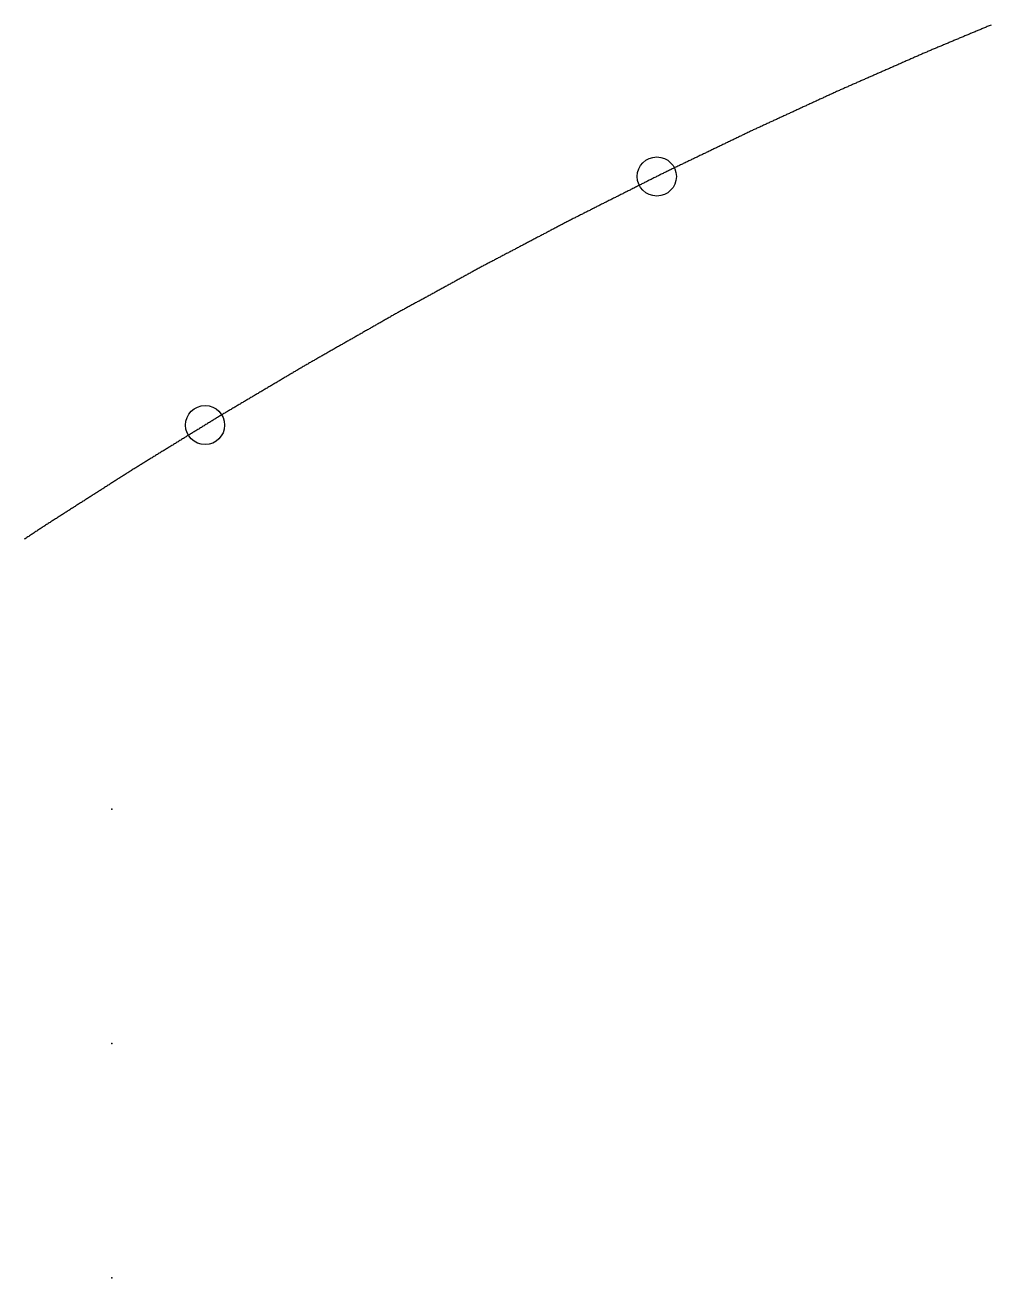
# Model space of a CAD drawing. Extents: x 1 to 322, y 1 to 270.
# Drawn here: x 123.6 to 135.96, y 16.67 to 32.7 of the extents above; entities that cross this region are included whole.
import ezdxf

# ---------------------------------------------------------------- set-up
doc = ezdxf.new("R2010")
doc.units = 0
doc.layers.get('0').update_dxf_attribs({"linetype": 'CONTINUOUS'})
doc.layers.add('DRILLING', color=3, linetype='CONTINUOUS')
doc.layers.add('RIB_INDICATION', color=1, linetype='CONTINUOUS')

# ---------------------------------------------------------------- blocks, each defined once
blk = doc.blocks.new('*U136')
at = {"layer": 'DRILLING'}
blk.add_point((0, 0), dxfattribs=at)
blk = doc.blocks.new('*U137')
at = {"layer": 'DRILLING', "color": 0, "linetype": 'BYBLOCK'}
for p in [(0, 0), (3, 0), (6, 0)]:
    blk.add_blockref('*U136', p, dxfattribs=at)

msp = doc.modelspace()

# ---------------------------------------------------------------- linework, layer by layer
msp.add_polyline3d([(135.958, 32.7041, 0), (135.946, 32.6991, 0), (135.934, 32.6941, 0), (135.922, 32.6891, 0), (135.91, 32.6841, 0), (135.898, 32.6791, 0), (135.886, 32.6741, 0), (135.874, 32.6691, 0), (135.862, 32.6641, 0), (135.851, 32.6591, 0), (135.839, 32.6541, 0), (135.827, 32.6492, 0), (135.815, 32.6442, 0), (135.803, 32.6392, 0), (135.791, 32.6342, 0), (135.779, 32.6292, 0), (135.767, 32.6242, 0), (135.755, 32.6192, 0), (135.743, 32.6142, 0), (135.731, 32.6092, 0), (135.719, 32.6042, 0), (135.707, 32.5992, 0), (135.695, 32.5942, 0), (135.683, 32.5892, 0), (135.672, 32.5843, 0), (135.66, 32.5793, 0), (135.648, 32.5743, 0), (135.636, 32.5693, 0), (135.624, 32.5643, 0), (135.612, 32.5593, 0), (135.6, 32.5543, 0), (135.588, 32.5493, 0), (135.576, 32.5443, 0), (135.564, 32.5393, 0), (135.552, 32.5343, 0), (135.54, 32.5293, 0), (135.528, 32.5243, 0), (135.516, 32.5194, 0), (135.504, 32.5144, 0), (135.493, 32.5094, 0), (135.481, 32.5044, 0), (135.469, 32.4994, 0), (135.457, 32.4944, 0), (135.445, 32.4894, 0), (135.433, 32.4844, 0), (135.421, 32.4794, 0), (135.409, 32.4744, 0), (135.397, 32.4694, 0), (135.385, 32.4644, 0), (135.373, 32.4594, 0), (135.361, 32.4545, 0), (135.349, 32.4495, 0), (135.337, 32.4445, 0), (135.325, 32.4395, 0), (135.314, 32.4345, 0), (135.302, 32.4295, 0), (135.29, 32.4245, 0), (135.278, 32.4195, 0), (135.266, 32.4145, 0), (135.254, 32.4095, 0), (135.242, 32.4045, 0), (135.23, 32.3995, 0), (135.218, 32.3945, 0), (135.206, 32.3896, 0), (135.194, 32.3846, 0), (135.182, 32.3796, 0), (135.17, 32.3746, 0), (135.158, 32.3695, 0), (135.147, 32.3643, 0), (135.135, 32.359, 0), (135.123, 32.3538, 0), (135.111, 32.3486, 0), (135.099, 32.3434, 0), (135.087, 32.3381, 0), (135.075, 32.3329, 0), (135.063, 32.3277, 0), (135.051, 32.3225, 0), (135.04, 32.3173, 0), (135.028, 32.312, 0), (135.016, 32.3068, 0), (135.004, 32.3016, 0), (134.992, 32.2964, 0), (134.98, 32.2911, 0), (134.968, 32.2859, 0), (134.956, 32.2807, 0), (134.945, 32.2755, 0), (134.933, 32.2702, 0), (134.921, 32.265, 0), (134.909, 32.2598, 0), (134.897, 32.2546, 0), (134.885, 32.2494, 0), (134.873, 32.2441, 0), (134.861, 32.2389, 0), (134.849, 32.2337, 0), (134.838, 32.2285, 0), (134.826, 32.2232, 0), (134.814, 32.218, 0), (134.802, 32.2128, 0), (134.79, 32.2076, 0), (134.778, 32.2024, 0), (134.766, 32.1971, 0), (134.754, 32.1919, 0), (134.743, 32.1867, 0), (134.731, 32.1815, 0), (134.719, 32.1762, 0), (134.707, 32.171, 0), (134.695, 32.1658, 0), (134.683, 32.1606, 0), (134.671, 32.1553, 0), (134.659, 32.1501, 0), (134.647, 32.1449, 0), (134.636, 32.1397, 0), (134.624, 32.1345, 0), (134.612, 32.1292, 0), (134.6, 32.124, 0), (134.588, 32.1188, 0), (134.576, 32.1136, 0), (134.564, 32.1083, 0), (134.552, 32.1031, 0), (134.54, 32.0979, 0), (134.529, 32.0927, 0), (134.517, 32.0874, 0), (134.505, 32.0822, 0), (134.493, 32.077, 0), (134.481, 32.0718, 0), (134.469, 32.0666, 0), (134.457, 32.0613, 0), (134.445, 32.0561, 0), (134.434, 32.0509, 0), (134.422, 32.0457, 0), (134.41, 32.0404, 0), (134.398, 32.0352, 0), (134.386, 32.03, 0), (134.374, 32.0248, 0), (134.362, 32.0195, 0), (134.35, 32.0143, 0), (134.338, 32.0091, 0), (134.327, 32.0039, 0), (134.315, 31.9987, 0), (134.303, 31.9934, 0), (134.291, 31.9882, 0), (134.279, 31.983, 0), (134.267, 31.9778, 0), (134.255, 31.9725, 0), (134.243, 31.9673, 0), (134.232, 31.9621, 0), (134.22, 31.9569, 0), (134.208, 31.9517, 0), (134.196, 31.9464, 0), (134.184, 31.9412, 0), (134.172, 31.936, 0), (134.16, 31.9308, 0), (134.148, 31.9255, 0), (134.136, 31.9203, 0), (134.125, 31.9151, 0), (134.113, 31.9099, 0), (134.101, 31.9046, 0), (134.089, 31.8994, 0), (134.077, 31.8942, 0), (134.065, 31.889, 0), (134.053, 31.8838, 0), (134.041, 31.8785, 0), (134.03, 31.8733, 0), (134.018, 31.8681, 0), (134.006, 31.8628, 0), (133.994, 31.8573, 0), (133.982, 31.8518, 0), (133.97, 31.8464, 0), (133.958, 31.8409, 0), (133.947, 31.8355, 0), (133.935, 31.83, 0), (133.923, 31.8246, 0), (133.911, 31.8191, 0), (133.899, 31.8137, 0), (133.887, 31.8082, 0), (133.876, 31.8028, 0), (133.864, 31.7973, 0), (133.852, 31.7919, 0), (133.84, 31.7864, 0), (133.828, 31.781, 0), (133.816, 31.7755, 0), (133.805, 31.77, 0), (133.793, 31.7646, 0), (133.781, 31.7591, 0), (133.769, 31.7537, 0), (133.757, 31.7482, 0), (133.745, 31.7428, 0), (133.734, 31.7373, 0), (133.722, 31.7319, 0), (133.71, 31.7264, 0), (133.698, 31.721, 0), (133.686, 31.7155, 0), (133.674, 31.7101, 0), (133.663, 31.7046, 0), (133.651, 31.6991, 0), (133.639, 31.6937, 0), (133.627, 31.6882, 0), (133.615, 31.6828, 0), (133.603, 31.6773, 0), (133.592, 31.6719, 0), (133.58, 31.6664, 0), (133.568, 31.661, 0), (133.556, 31.6555, 0), (133.544, 31.6501, 0), (133.532, 31.6446, 0), (133.521, 31.6392, 0), (133.509, 31.6337, 0), (133.497, 31.6283, 0), (133.485, 31.6228, 0), (133.473, 31.6173, 0), (133.461, 31.6119, 0), (133.45, 31.6064, 0), (133.438, 31.601, 0), (133.426, 31.5955, 0), (133.414, 31.5901, 0), (133.402, 31.5846, 0), (133.39, 31.5792, 0), (133.379, 31.5737, 0), (133.367, 31.5683, 0), (133.355, 31.5628, 0), (133.343, 31.5574, 0), (133.331, 31.5519, 0), (133.319, 31.5465, 0), (133.308, 31.541, 0), (133.296, 31.5355, 0), (133.284, 31.5301, 0), (133.272, 31.5246, 0), (133.26, 31.5192, 0), (133.248, 31.5137, 0), (133.237, 31.5083, 0), (133.225, 31.5028, 0), (133.213, 31.4974, 0), (133.201, 31.4919, 0), (133.189, 31.4865, 0), (133.177, 31.481, 0), (133.166, 31.4756, 0), (133.154, 31.4701, 0), (133.142, 31.4646, 0), (133.13, 31.4592, 0), (133.118, 31.4537, 0), (133.106, 31.4483, 0), (133.095, 31.4428, 0), (133.083, 31.4374, 0), (133.071, 31.4319, 0), (133.059, 31.4265, 0), (133.047, 31.421, 0), (133.035, 31.4156, 0), (133.024, 31.4101, 0), (133.012, 31.4047, 0), (133, 31.3992, 0), (132.988, 31.3938, 0), (132.976, 31.3883, 0), (132.964, 31.3828, 0), (132.953, 31.3774, 0), (132.941, 31.3719, 0), (132.929, 31.3665, 0), (132.917, 31.361, 0), (132.905, 31.3556, 0), (132.893, 31.3501, 0), (132.882, 31.3447, 0), (132.87, 31.3392, 0), (132.858, 31.3336, 0), (132.846, 31.328, 0), (132.834, 31.3223, 0), (132.823, 31.3166, 0), (132.811, 31.3109, 0), (132.799, 31.3052, 0), (132.787, 31.2995, 0), (132.776, 31.2939, 0), (132.764, 31.2882, 0), (132.752, 31.2825, 0), (132.74, 31.2768, 0), (132.728, 31.2711, 0), (132.717, 31.2654, 0), (132.705, 31.2598, 0), (132.693, 31.2541, 0), (132.681, 31.2484, 0), (132.67, 31.2427, 0), (132.658, 31.237, 0), (132.646, 31.2313, 0), (132.634, 31.2256, 0), (132.622, 31.22, 0), (132.611, 31.2143, 0), (132.599, 31.2086, 0), (132.587, 31.2029, 0), (132.575, 31.1972, 0), (132.563, 31.1915, 0), (132.552, 31.1859, 0), (132.54, 31.1802, 0), (132.528, 31.1745, 0), (132.516, 31.1688, 0), (132.505, 31.1631, 0), (132.493, 31.1574, 0), (132.481, 31.1518, 0), (132.469, 31.1461, 0), (132.457, 31.1404, 0), (132.446, 31.1347, 0), (132.434, 31.129, 0), (132.422, 31.1233, 0), (132.41, 31.1177, 0), (132.399, 31.112, 0), (132.387, 31.1063, 0), (132.375, 31.1006, 0), (132.363, 31.0949, 0), (132.351, 31.0892, 0), (132.34, 31.0835, 0), (132.328, 31.0779, 0), (132.316, 31.0722, 0), (132.304, 31.0665, 0), (132.292, 31.0608, 0), (132.281, 31.0551, 0), (132.269, 31.0494, 0), (132.257, 31.0438, 0), (132.245, 31.0381, 0), (132.234, 31.0324, 0), (132.222, 31.0267, 0), (132.21, 31.021, 0), (132.198, 31.0153, 0), (132.186, 31.0097, 0), (132.175, 31.004, 0), (132.163, 30.9983, 0), (132.151, 30.9926, 0), (132.139, 30.9869, 0), (132.128, 30.9812, 0), (132.116, 30.9755, 0), (132.104, 30.9699, 0), (132.092, 30.9642, 0), (132.08, 30.9585, 0), (132.069, 30.9528, 0), (132.057, 30.9471, 0), (132.045, 30.9414, 0), (132.033, 30.9358, 0), (132.021, 30.9301, 0), (132.01, 30.9244, 0), (131.998, 30.9187, 0), (131.986, 30.913, 0), (131.974, 30.9073, 0), (131.963, 30.9017, 0), (131.951, 30.896, 0), (131.939, 30.8903, 0), (131.927, 30.8846, 0), (131.915, 30.8789, 0), (131.904, 30.8732, 0), (131.892, 30.8676, 0), (131.88, 30.8619, 0), (131.868, 30.8562, 0), (131.857, 30.8505, 0), (131.845, 30.8448, 0), (131.833, 30.8391, 0), (131.821, 30.8334, 0), (131.809, 30.8278, 0), (131.798, 30.8221, 0), (131.786, 30.8164, 0), (131.774, 30.8107, 0), (131.762, 30.805, 0), (131.75, 30.7993, 0), (131.739, 30.7937, 0), (131.727, 30.788, 0), (131.715, 30.7822, 0), (131.703, 30.7762, 0), (131.692, 30.7703, 0), (131.68, 30.7644, 0), (131.668, 30.7585, 0), (131.656, 30.7526, 0), (131.645, 30.7467, 0), (131.633, 30.7408, 0), (131.621, 30.7348, 0), (131.61, 30.7289, 0), (131.598, 30.723, 0), (131.586, 30.7171, 0), (131.574, 30.7112, 0), (131.563, 30.7053, 0), (131.551, 30.6994, 0), (131.539, 30.6934, 0), (131.527, 30.6875, 0), (131.516, 30.6816, 0), (131.504, 30.6757, 0), (131.492, 30.6698, 0), (131.481, 30.6639, 0), (131.469, 30.658, 0), (131.457, 30.652, 0), (131.445, 30.6461, 0), (131.434, 30.6402, 0), (131.422, 30.6343, 0), (131.41, 30.6284, 0), (131.398, 30.6225, 0), (131.387, 30.6166, 0), (131.375, 30.6106, 0), (131.363, 30.6047, 0), (131.351, 30.5988, 0), (131.34, 30.5929, 0), (131.328, 30.587, 0), (131.316, 30.5811, 0), (131.305, 30.5751, 0), (131.293, 30.5692, 0), (131.281, 30.5633, 0), (131.269, 30.5574, 0), (131.258, 30.5515, 0), (131.246, 30.5456, 0), (131.234, 30.5397, 0), (131.222, 30.5337, 0), (131.211, 30.5278, 0), (131.199, 30.5219, 0), (131.187, 30.516, 0), (131.175, 30.5101, 0), (131.164, 30.5042, 0), (131.152, 30.4983, 0), (131.14, 30.4923, 0), (131.129, 30.4864, 0), (131.117, 30.4805, 0), (131.105, 30.4746, 0), (131.093, 30.4687, 0), (131.082, 30.4628, 0), (131.07, 30.4569, 0), (131.058, 30.4509, 0), (131.046, 30.445, 0), (131.035, 30.4391, 0), (131.023, 30.4332, 0), (131.011, 30.4273, 0), (131, 30.4214, 0), (130.988, 30.4155, 0), (130.976, 30.4095, 0), (130.964, 30.4036, 0), (130.953, 30.3977, 0), (130.941, 30.3918, 0), (130.929, 30.3859, 0), (130.917, 30.38, 0), (130.906, 30.374, 0), (130.894, 30.3681, 0), (130.882, 30.3622, 0), (130.87, 30.3563, 0), (130.859, 30.3504, 0), (130.847, 30.3445, 0), (130.835, 30.3386, 0), (130.824, 30.3326, 0), (130.812, 30.3267, 0), (130.8, 30.3208, 0), (130.788, 30.3149, 0), (130.777, 30.309, 0), (130.765, 30.3031, 0), (130.753, 30.2972, 0), (130.741, 30.2912, 0), (130.73, 30.2853, 0), (130.718, 30.2794, 0), (130.706, 30.2735, 0), (130.694, 30.2676, 0), (130.683, 30.2617, 0), (130.671, 30.2558, 0), (130.659, 30.2498, 0), (130.648, 30.2439, 0), (130.636, 30.238, 0), (130.624, 30.2321, 0), (130.612, 30.2262, 0), (130.601, 30.2203, 0), (130.589, 30.2144, 0), (130.577, 30.2083, 0), (130.565, 30.2022, 0), (130.554, 30.196, 0), (130.542, 30.1899, 0), (130.53, 30.1837, 0), (130.519, 30.1776, 0), (130.507, 30.1714, 0), (130.495, 30.1653, 0), (130.484, 30.1591, 0), (130.472, 30.153, 0), (130.46, 30.1469, 0), (130.449, 30.1407, 0), (130.437, 30.1346, 0), (130.425, 30.1284, 0), (130.414, 30.1223, 0), (130.402, 30.1161, 0), (130.39, 30.11, 0), (130.379, 30.1038, 0), (130.367, 30.0977, 0), (130.355, 30.0915, 0), (130.344, 30.0854, 0), (130.332, 30.0793, 0), (130.32, 30.0731, 0), (130.309, 30.067, 0), (130.297, 30.0608, 0), (130.285, 30.0547, 0), (130.273, 30.0485, 0), (130.262, 30.0424, 0), (130.25, 30.0362, 0), (130.238, 30.0301, 0), (130.227, 30.0239, 0), (130.215, 30.0178, 0), (130.203, 30.0117, 0), (130.192, 30.0055, 0), (130.18, 29.9994, 0), (130.168, 29.9932, 0), (130.157, 29.9871, 0), (130.145, 29.9809, 0), (130.133, 29.9748, 0), (130.122, 29.9686, 0), (130.11, 29.9625, 0), (130.098, 29.9563, 0), (130.087, 29.9502, 0), (130.075, 29.9441, 0), (130.063, 29.9379, 0), (130.052, 29.9318, 0), (130.04, 29.9256, 0), (130.028, 29.9195, 0), (130.016, 29.9133, 0), (130.005, 29.9072, 0), (129.993, 29.901, 0), (129.981, 29.8949, 0), (129.97, 29.8887, 0), (129.958, 29.8826, 0), (129.946, 29.8765, 0), (129.935, 29.8703, 0), (129.923, 29.8642, 0), (129.911, 29.858, 0), (129.9, 29.8519, 0), (129.888, 29.8457, 0), (129.876, 29.8396, 0), (129.865, 29.8334, 0), (129.853, 29.8273, 0), (129.841, 29.8211, 0), (129.83, 29.815, 0), (129.818, 29.8089, 0), (129.806, 29.8027, 0), (129.795, 29.7966, 0), (129.783, 29.7904, 0), (129.771, 29.7843, 0), (129.759, 29.7781, 0), (129.748, 29.772, 0), (129.736, 29.7658, 0), (129.724, 29.7597, 0), (129.713, 29.7536, 0), (129.701, 29.7474, 0), (129.689, 29.7413, 0), (129.678, 29.7351, 0), (129.666, 29.729, 0), (129.654, 29.7228, 0), (129.643, 29.7167, 0), (129.631, 29.7105, 0), (129.619, 29.7044, 0), (129.608, 29.6982, 0), (129.596, 29.6921, 0), (129.584, 29.686, 0), (129.573, 29.6798, 0), (129.561, 29.6737, 0), (129.549, 29.6675, 0), (129.538, 29.6614, 0), (129.526, 29.6552, 0), (129.514, 29.6491, 0), (129.502, 29.6429, 0), (129.491, 29.6368, 0), (129.479, 29.6306, 0), (129.467, 29.6245, 0), (129.456, 29.6184, 0), (129.444, 29.6121, 0), (129.432, 29.6057, 0), (129.421, 29.5993, 0), (129.409, 29.5929, 0), (129.398, 29.5866, 0), (129.386, 29.5802, 0), (129.374, 29.5738, 0), (129.363, 29.5674, 0), (129.351, 29.5611, 0), (129.339, 29.5547, 0), (129.328, 29.5483, 0), (129.316, 29.5419, 0), (129.305, 29.5356, 0), (129.293, 29.5292, 0), (129.281, 29.5228, 0), (129.27, 29.5164, 0), (129.258, 29.5101, 0), (129.246, 29.5037, 0), (129.235, 29.4973, 0), (129.223, 29.4909, 0), (129.211, 29.4845, 0), (129.2, 29.4782, 0), (129.188, 29.4718, 0), (129.177, 29.4654, 0), (129.165, 29.459, 0), (129.153, 29.4527, 0), (129.142, 29.4463, 0), (129.13, 29.4399, 0), (129.118, 29.4335, 0), (129.107, 29.4272, 0), (129.095, 29.4208, 0), (129.084, 29.4144, 0), (129.072, 29.408, 0), (129.06, 29.4017, 0), (129.049, 29.3953, 0), (129.037, 29.3889, 0), (129.025, 29.3825, 0), (129.014, 29.3762, 0), (129.002, 29.3698, 0), (128.99, 29.3634, 0), (128.979, 29.357, 0), (128.967, 29.3507, 0), (128.956, 29.3443, 0), (128.944, 29.3379, 0), (128.932, 29.3315, 0), (128.921, 29.3251, 0), (128.909, 29.3188, 0), (128.897, 29.3124, 0), (128.886, 29.306, 0), (128.874, 29.2996, 0), (128.863, 29.2933, 0), (128.851, 29.2869, 0), (128.839, 29.2805, 0), (128.828, 29.2741, 0), (128.816, 29.2678, 0), (128.804, 29.2614, 0), (128.793, 29.255, 0), (128.781, 29.2486, 0), (128.769, 29.2423, 0), (128.758, 29.2359, 0), (128.746, 29.2295, 0), (128.735, 29.2231, 0), (128.723, 29.2168, 0), (128.711, 29.2104, 0), (128.7, 29.204, 0), (128.688, 29.1976, 0), (128.676, 29.1913, 0), (128.665, 29.1849, 0), (128.653, 29.1785, 0), (128.642, 29.1721, 0), (128.63, 29.1658, 0), (128.618, 29.1594, 0), (128.607, 29.153, 0), (128.595, 29.1466, 0), (128.583, 29.1402, 0), (128.572, 29.1339, 0), (128.56, 29.1275, 0), (128.548, 29.1211, 0), (128.537, 29.1147, 0), (128.525, 29.1084, 0), (128.514, 29.102, 0), (128.502, 29.0956, 0), (128.49, 29.0892, 0), (128.479, 29.0829, 0), (128.467, 29.0765, 0), (128.455, 29.0701, 0), (128.444, 29.0637, 0), (128.432, 29.0574, 0), (128.421, 29.051, 0), (128.409, 29.0446, 0), (128.397, 29.0382, 0), (128.386, 29.0319, 0), (128.374, 29.0255, 0), (128.362, 29.0191, 0), (128.351, 29.0127, 0), (128.339, 29.0064, 0), (128.327, 29, 0), (128.316, 28.9934, 0), (128.304, 28.9868, 0), (128.293, 28.9802, 0), (128.281, 28.9736, 0), (128.27, 28.967, 0), (128.258, 28.9604, 0), (128.246, 28.9538, 0), (128.235, 28.9472, 0), (128.223, 28.9406, 0), (128.212, 28.934, 0), (128.2, 28.9274, 0), (128.189, 28.9208, 0), (128.177, 28.9142, 0), (128.165, 28.9076, 0), (128.154, 28.901, 0), (128.142, 28.8944, 0), (128.131, 28.8877, 0), (128.119, 28.8811, 0), (128.107, 28.8745, 0), (128.096, 28.8679, 0), (128.084, 28.8613, 0), (128.073, 28.8547, 0), (128.061, 28.8481, 0), (128.05, 28.8415, 0), (128.038, 28.8349, 0), (128.026, 28.8283, 0), (128.015, 28.8217, 0), (128.003, 28.8151, 0), (127.992, 28.8085, 0), (127.98, 28.8019, 0), (127.968, 28.7953, 0), (127.957, 28.7886, 0), (127.945, 28.782, 0), (127.934, 28.7754, 0), (127.922, 28.7688, 0), (127.911, 28.7622, 0), (127.899, 28.7556, 0), (127.887, 28.749, 0), (127.876, 28.7424, 0), (127.864, 28.7358, 0), (127.853, 28.7292, 0), (127.841, 28.7226, 0), (127.83, 28.716, 0), (127.818, 28.7094, 0), (127.806, 28.7028, 0), (127.795, 28.6962, 0), (127.783, 28.6895, 0), (127.772, 28.6829, 0), (127.76, 28.6763, 0), (127.748, 28.6697, 0), (127.737, 28.6631, 0), (127.725, 28.6565, 0), (127.714, 28.6499, 0), (127.702, 28.6433, 0), (127.691, 28.6367, 0), (127.679, 28.6301, 0), (127.667, 28.6235, 0), (127.656, 28.6169, 0), (127.644, 28.6103, 0), (127.633, 28.6037, 0), (127.621, 28.5971, 0), (127.609, 28.5905, 0), (127.598, 28.5838, 0), (127.586, 28.5772, 0), (127.575, 28.5706, 0), (127.563, 28.564, 0), (127.552, 28.5574, 0), (127.54, 28.5508, 0), (127.528, 28.5442, 0), (127.517, 28.5376, 0), (127.505, 28.531, 0), (127.494, 28.5244, 0), (127.482, 28.5178, 0), (127.47, 28.5112, 0), (127.459, 28.5046, 0), (127.447, 28.498, 0), (127.436, 28.4914, 0), (127.424, 28.4847, 0), (127.413, 28.4781, 0), (127.401, 28.4715, 0), (127.389, 28.4649, 0), (127.378, 28.4583, 0), (127.366, 28.4517, 0), (127.355, 28.4451, 0), (127.343, 28.4385, 0), (127.332, 28.4319, 0), (127.32, 28.4253, 0), (127.308, 28.4187, 0), (127.297, 28.4121, 0), (127.285, 28.4055, 0), (127.274, 28.3989, 0), (127.262, 28.3923, 0), (127.25, 28.3857, 0), (127.239, 28.379, 0), (127.227, 28.3724, 0), (127.216, 28.3658, 0), (127.204, 28.3592, 0), (127.193, 28.3525, 0), (127.181, 28.3456, 0), (127.17, 28.3388, 0), (127.158, 28.3319, 0), (127.146, 28.3251, 0), (127.135, 28.3183, 0), (127.123, 28.3114, 0), (127.112, 28.3046, 0), (127.1, 28.2978, 0), (127.089, 28.2909, 0), (127.077, 28.2841, 0), (127.066, 28.2772, 0), (127.054, 28.2704, 0), (127.043, 28.2636, 0), (127.031, 28.2567, 0), (127.02, 28.2499, 0), (127.008, 28.2431, 0), (126.997, 28.2362, 0), (126.985, 28.2294, 0), (126.974, 28.2226, 0), (126.962, 28.2157, 0), (126.95, 28.2089, 0), (126.939, 28.202, 0), (126.927, 28.1952, 0), (126.916, 28.1884, 0), (126.904, 28.1815, 0), (126.893, 28.1747, 0), (126.881, 28.1679, 0), (126.87, 28.161, 0), (126.858, 28.1542, 0), (126.847, 28.1473, 0), (126.835, 28.1405, 0), (126.824, 28.1337, 0), (126.812, 28.1268, 0), (126.801, 28.12, 0), (126.789, 28.1132, 0), (126.777, 28.1063, 0), (126.766, 28.0995, 0), (126.754, 28.0926, 0), (126.743, 28.0858, 0), (126.731, 28.079, 0), (126.72, 28.0721, 0), (126.708, 28.0653, 0), (126.697, 28.0585, 0), (126.685, 28.0516, 0), (126.674, 28.0448, 0), (126.662, 28.0379, 0), (126.651, 28.0311, 0), (126.639, 28.0243, 0), (126.628, 28.0174, 0), (126.616, 28.0106, 0), (126.605, 28.0038, 0), (126.593, 27.9969, 0), (126.581, 27.9901, 0), (126.57, 27.9833, 0), (126.558, 27.9764, 0), (126.547, 27.9696, 0), (126.535, 27.9627, 0), (126.524, 27.9559, 0), (126.512, 27.9491, 0), (126.501, 27.9422, 0), (126.489, 27.9354, 0), (126.478, 27.9286, 0), (126.466, 27.9217, 0), (126.455, 27.9149, 0), (126.443, 27.908, 0), (126.432, 27.9012, 0), (126.42, 27.8944, 0), (126.409, 27.8875, 0), (126.397, 27.8807, 0), (126.385, 27.8739, 0), (126.374, 27.867, 0), (126.362, 27.8602, 0), (126.351, 27.8533, 0), (126.339, 27.8465, 0), (126.328, 27.8397, 0), (126.316, 27.8328, 0), (126.305, 27.826, 0), (126.293, 27.8192, 0), (126.282, 27.8123, 0), (126.27, 27.8055, 0), (126.259, 27.7987, 0), (126.247, 27.7918, 0), (126.236, 27.785, 0), (126.224, 27.7781, 0), (126.213, 27.7713, 0), (126.201, 27.7645, 0), (126.189, 27.7576, 0), (126.178, 27.7508, 0), (126.166, 27.744, 0), (126.155, 27.7371, 0), (126.143, 27.7303, 0), (126.132, 27.7234, 0), (126.12, 27.7166, 0), (126.109, 27.7098, 0), (126.097, 27.7029, 0), (126.086, 27.6961, 0), (126.074, 27.6891, 0), (126.063, 27.682, 0), (126.051, 27.675, 0), (126.04, 27.6679, 0), (126.028, 27.6608, 0), (126.017, 27.6537, 0), (126.005, 27.6467, 0), (125.994, 27.6396, 0), (125.982, 27.6325, 0), (125.971, 27.6255, 0), (125.959, 27.6184, 0), (125.948, 27.6113, 0), (125.936, 27.6043, 0), (125.925, 27.5972, 0), (125.913, 27.5901, 0), (125.902, 27.5831, 0), (125.89, 27.576, 0), (125.879, 27.5689, 0), (125.868, 27.5619, 0), (125.856, 27.5548, 0), (125.845, 27.5477, 0), (125.833, 27.5407, 0), (125.822, 27.5336, 0), (125.81, 27.5265, 0), (125.799, 27.5195, 0), (125.787, 27.5124, 0), (125.776, 27.5053, 0), (125.764, 27.4983, 0), (125.753, 27.4912, 0), (125.741, 27.4841, 0), (125.73, 27.4771, 0), (125.718, 27.47, 0), (125.707, 27.4629, 0), (125.695, 27.4559, 0), (125.684, 27.4488, 0), (125.672, 27.4417, 0), (125.661, 27.4346, 0), (125.649, 27.4276, 0), (125.638, 27.4205, 0), (125.626, 27.4134, 0), (125.615, 27.4064, 0), (125.603, 27.3993, 0), (125.592, 27.3922, 0), (125.581, 27.3852, 0), (125.569, 27.3781, 0), (125.558, 27.371, 0), (125.546, 27.364, 0), (125.535, 27.3569, 0), (125.523, 27.3498, 0), (125.512, 27.3428, 0), (125.5, 27.3357, 0), (125.489, 27.3286, 0), (125.477, 27.3216, 0), (125.466, 27.3145, 0), (125.454, 27.3074, 0), (125.443, 27.3004, 0), (125.431, 27.2933, 0), (125.42, 27.2862, 0), (125.408, 27.2792, 0), (125.397, 27.2721, 0), (125.385, 27.265, 0), (125.374, 27.258, 0), (125.362, 27.2509, 0), (125.351, 27.2438, 0), (125.339, 27.2368, 0), (125.328, 27.2297, 0), (125.316, 27.2226, 0), (125.305, 27.2155, 0), (125.294, 27.2085, 0), (125.282, 27.2014, 0), (125.271, 27.1943, 0), (125.259, 27.1873, 0), (125.248, 27.1802, 0), (125.236, 27.1731, 0), (125.225, 27.1661, 0), (125.213, 27.159, 0), (125.202, 27.1519, 0), (125.19, 27.1449, 0), (125.179, 27.1378, 0), (125.167, 27.1307, 0), (125.156, 27.1237, 0), (125.144, 27.1166, 0), (125.133, 27.1095, 0), (125.121, 27.1025, 0), (125.11, 27.0954, 0), (125.098, 27.0883, 0), (125.087, 27.0813, 0), (125.075, 27.0742, 0), (125.064, 27.0671, 0), (125.052, 27.0601, 0), (125.041, 27.053, 0), (125.029, 27.0459, 0), (125.018, 27.0389, 0), (125.007, 27.0318, 0), (124.995, 27.0247, 0), (124.984, 27.0177, 0), (124.972, 27.0106, 0), (124.961, 27.0033, 0), (124.949, 26.996, 0), (124.938, 26.9887, 0), (124.926, 26.9814, 0), (124.915, 26.9741, 0), (124.903, 26.9668, 0), (124.892, 26.9596, 0), (124.881, 26.9523, 0), (124.869, 26.945, 0), (124.858, 26.9377, 0), (124.846, 26.9304, 0), (124.835, 26.9231, 0), (124.823, 26.9158, 0), (124.812, 26.9085, 0), (124.801, 26.9012, 0), (124.789, 26.8939, 0), (124.778, 26.8866, 0), (124.766, 26.8793, 0), (124.755, 26.872, 0), (124.743, 26.8647, 0), (124.732, 26.8574, 0), (124.721, 26.8501, 0), (124.709, 26.8428, 0), (124.698, 26.8355, 0), (124.686, 26.8282, 0), (124.675, 26.8209, 0), (124.663, 26.8136, 0), (124.652, 26.8063, 0), (124.641, 26.799, 0), (124.629, 26.7917, 0), (124.618, 26.7844, 0), (124.606, 26.7771, 0), (124.595, 26.7698, 0), (124.583, 26.7625, 0), (124.572, 26.7552, 0), (124.561, 26.7479, 0), (124.549, 26.7406, 0), (124.538, 26.7333, 0), (124.526, 26.726, 0), (124.515, 26.7187, 0), (124.503, 26.7114, 0), (124.492, 26.7041, 0), (124.481, 26.6968, 0), (124.469, 26.6895, 0), (124.458, 26.6822, 0), (124.446, 26.6749, 0), (124.435, 26.6676, 0), (124.423, 26.6603, 0), (124.412, 26.653, 0), (124.401, 26.6457, 0), (124.389, 26.6384, 0), (124.378, 26.6311, 0), (124.366, 26.6238, 0), (124.355, 26.6165, 0), (124.343, 26.6092, 0), (124.332, 26.6019, 0), (124.321, 26.5946, 0), (124.309, 26.5873, 0), (124.298, 26.58, 0), (124.286, 26.5727, 0), (124.275, 26.5654, 0), (124.263, 26.5581, 0), (124.252, 26.5508, 0), (124.241, 26.5435, 0), (124.229, 26.5362, 0), (124.218, 26.5289, 0), (124.206, 26.5217, 0), (124.195, 26.5144, 0), (124.183, 26.5071, 0), (124.172, 26.4998, 0), (124.161, 26.4925, 0), (124.149, 26.4852, 0), (124.138, 26.4779, 0), (124.126, 26.4706, 0), (124.115, 26.4633, 0), (124.103, 26.456, 0), (124.092, 26.4487, 0), (124.081, 26.4414, 0), (124.069, 26.4341, 0), (124.058, 26.4268, 0), (124.046, 26.4195, 0), (124.035, 26.4122, 0), (124.023, 26.4049, 0), (124.012, 26.3976, 0), (124.001, 26.3903, 0), (123.989, 26.383, 0), (123.978, 26.3757, 0), (123.966, 26.3684, 0), (123.955, 26.3611, 0), (123.943, 26.3538, 0), (123.932, 26.3465, 0), (123.921, 26.3392, 0), (123.909, 26.3319, 0), (123.898, 26.3246, 0), (123.886, 26.3173, 0), (123.875, 26.31, 0), (123.863, 26.3027, 0), (123.852, 26.2952, 0), (123.841, 26.2877, 0), (123.829, 26.2802, 0), (123.818, 26.2726, 0), (123.806, 26.2651, 0), (123.795, 26.2576, 0), (123.784, 26.25, 0), (123.772, 26.2425, 0), (123.761, 26.235, 0), (123.75, 26.2275, 0), (123.738, 26.2199, 0), (123.727, 26.2124, 0), (123.715, 26.2049, 0), (123.704, 26.1973, 0), (123.693, 26.1898, 0), (123.681, 26.1823, 0), (123.67, 26.1748, 0), (123.659, 26.1672, 0), (123.647, 26.1597, 0), (123.636, 26.1522, 0), (123.624, 26.1446, 0), (123.613, 26.1371, 0), (123.602, 26.1296, 0), (123.59, 26.1221, 0)])
at = {"layer": 'RIB_INDICATION'}
for centre in [(131.68234, 30.76562), (125.90353, 27.58403)]:
    msp.add_circle(centre, 0.25, dxfattribs=at)

# ---------------------------------------------------------------- block references
at = {"layer": 'DRILLING', "rotation": 270}
msp.add_blockref('*U137', (124.71246, 22.66779), dxfattribs=at)

doc.saveas('drawing.dxf')
